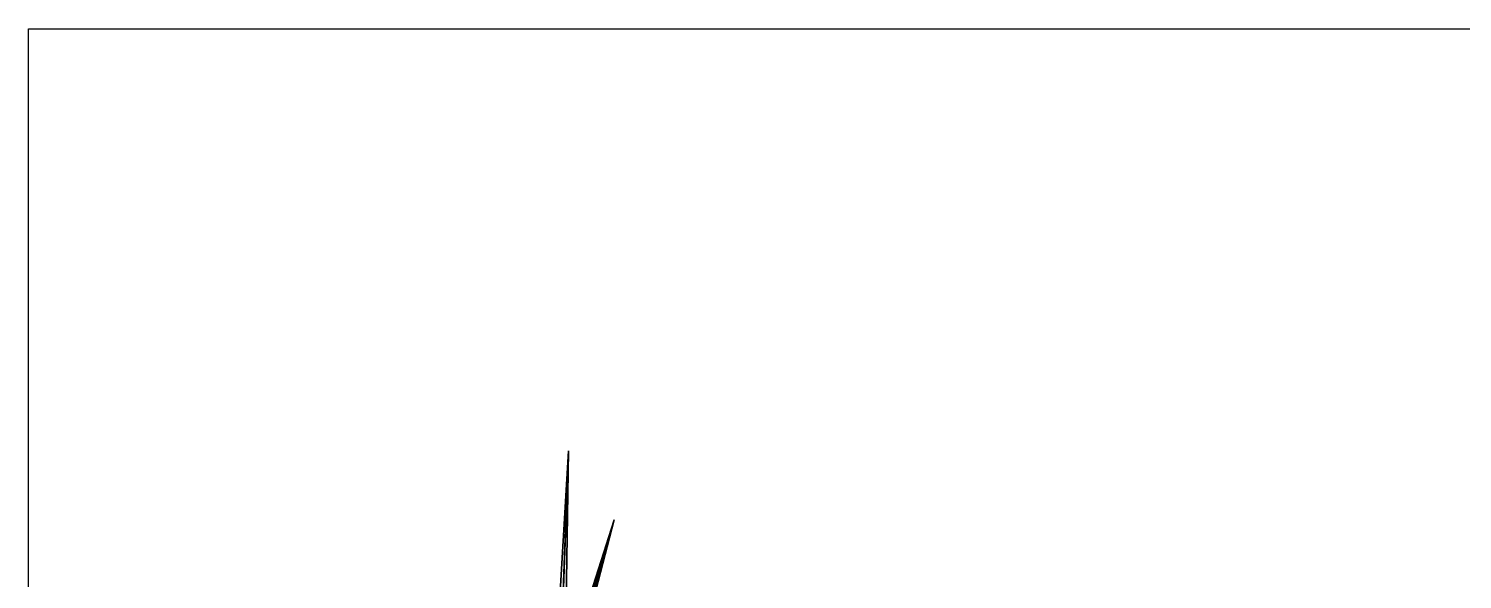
# Model space of a CAD drawing. Header units: inches. Extents: x 164.3 to 216.2, y -243.7 to -220.7.
# Drawn here: x 166.172 to 167.76, y -221.276 to -220.666 of the extents above; entities that cross this region are included whole.
import ezdxf

# ---------------------------------------------------------------- set-up
doc = ezdxf.new("R2010")
doc.units = ezdxf.units.IN
doc.header["$MEASUREMENT"] = 0
doc.layers.add('TREE', color=7, linetype='Continuous')

# ---------------------------------------------------------------- blocks, each defined once
blk = doc.blocks.new('arbol')
at = {"layer": 'TREE', "color": 42}
mesh = blk.add_polyface(dxfattribs=at)
corners = [(-82.122, 88.587, 124.469), (-82.296, 88.607, 124.662), (-82.738, 79.594, 124.775), (-82.316, 88.597, 124.294), (-83.036, 79.609, 124.506), (-82.214, 90.276, 124.027), (-82.489, 88.617, 124.488), (-81.979, 90.289, 124.138), (-81.884, 90.128, 123.957), (-82.118, 90.114, 123.846), (-80.246, 96.409, 119.422), (-82.38, 90.431, 124.534), (-82.194, 90.405, 124.715), (-82.012, 90.417, 124.529), (-82.198, 90.443, 124.348), (-81.877, 98.879, 125.417), (-72.058, 79.711, 158.774), (-71.917, 79.662, 158.987), (-72.257, 78.224, 158.058), (-72.267, 79.604, 158.888), (-72.125, 79.555, 159.101), (-74.102, 86.696, 161.897), (-71.698, 79.696, 158.997), (-71.491, 79.561, 159.079), (-67.945, 86.832, 161.717), (-71.377, 79.595, 158.846), (-71.584, 79.73, 158.765), (-71.737, 79.592, 159.179), (-71.538, 79.438, 159.247), (-68.306, 85.853, 163.809), (-71.403, 79.522, 159.041), (-71.602, 79.676, 158.973)]
mesh.append_faces([[corners[k] for k in face] for face in [(0, 1, 2), (3, 0, 4), (5, 6, 1), (7, 5, 1), (7, 1, 0), (8, 7, 0), (8, 0, 3), (9, 8, 3), (9, 3, 6), (5, 9, 6), (5, 7, 10), (7, 8, 10), (8, 9, 10), (9, 5, 10), (11, 6, 1), (12, 11, 1), (12, 1, 0), (13, 12, 0), (13, 0, 3), (14, 13, 3), (14, 3, 6), (11, 14, 6), (11, 12, 15), (12, 13, 15), (13, 14, 15), (14, 11, 15), (16, 17, 18), (19, 20, 21), (20, 17, 21), (17, 16, 21), (16, 19, 21), (22, 23, 24), (23, 25, 24), (25, 26, 24), (26, 22, 24), (27, 28, 29), (28, 30, 29), (30, 31, 29), (31, 27, 29)]], dxfattribs={"color": 42})
blk = doc.blocks.new('àrbol 5')
at = {"xscale": 40, "yscale": 40, "zscale": 40}
blk.add_blockref('arbol', (6382.3, -2585.6, -501), dxfattribs=at)

msp = doc.modelspace()

# ---------------------------------------------------------------- linework, layer by layer
at = {"color": 84}
msp.add_lwpolyline([(166.1715, -223.3159), (166.1715, -220.6659), (172.1715, -220.6659)], dxfattribs=at)
msp.add_lwpolyline([(166.1715, -220.6659), (172.1715, -220.6659), (172.1715, -228.9659), (166.1715, -228.9659)], close=True, dxfattribs=at)

# ---------------------------------------------------------------- block references
at = {"xscale": 0.0007762500000048078, "yscale": 0.0007762500000012551, "zscale": 0.0007762500000000096}
msp.add_blockref('àrbol 5', (164.3579, -222.1967, 0.483), dxfattribs=at)

doc.saveas('drawing.dxf')
